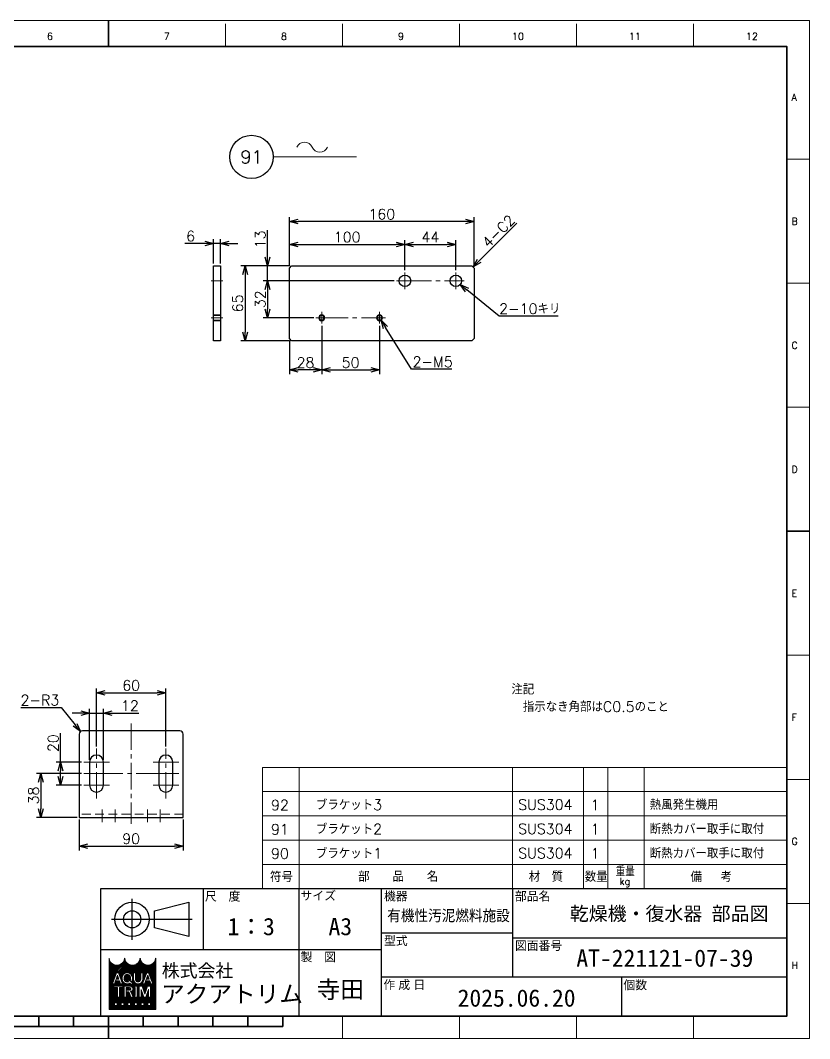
# Model space of a CAD drawing. Header units: millimetres. Extents: x 0 to 1252, y -17 to 882.
# Drawn here: x 570 to 1252, y 0 to 882 of the extents above; entities that cross this region are included whole.
import ezdxf
from ezdxf import colors
from ezdxf.entities.mleader import LeaderData, LeaderLine
from ezdxf.enums import TextEntityAlignment as Align
from ezdxf.math import Vec2, Vec3

# ---------------------------------------------------------------- set-up
doc = ezdxf.new("R2010")
doc.units = ezdxf.units.MM
doc.header["$LTSCALE"] = 1.2
doc.header["$PDMODE"] = 99
doc.header["$PDSIZE"] = 1
doc.linetypes.add('CENTER2', pattern=[28.575, 19.05, -3.175, 3.175, -3.175])
doc.linetypes.add('HIDDEN', pattern=[9.525, 6.35, -3.175])
for name, color, linetype, lineweight in [('04_HIDDEN', 2, 'HIDDEN', 13), ('05_CENTER', 4, 'CENTER2', 13), ('07_TEXT', 3, 'Continuous', 13), ('08_DIM', 3, 'Continuous', 13), ('90_FRAME', 5, 'Continuous', 35)]:
    doc.layers.add(name, color=color, linetype=linetype, lineweight=lineweight)
doc.layers.add('91_BLANK', color=5, linetype='Continuous', lineweight=0, plot=False)
doc.styles.add('KSS_TXT', font='txt.shx', dxfattribs={"bigfont": 'extfont2.shx'})
doc.styles.add('KSS_TXT_L', font='txt.shx', dxfattribs={"height": 3, "bigfont": 'extfont2.shx'})
doc.styles.add('MS_G', font='MS Gothic.ttf')
doc.styles.get("Standard").update_dxf_attribs({"font": 'txt.shx', "bigfont": 'extfont2.shx'})
doc.styles.add('表題用', font='MS PGothic.ttf')
doc.dimstyles.new('KSS_DIM', dxfattribs={"dimscale": 3, "dimtxt": 3, "dimasz": 2.5, "dimexe": 1.25, "dimexo": 0.625, "dimtad": 1, "dimdsep": 46, "dimtxsty": 'KSS_TXT', "dimblk": 'OPEN30', "dimcen": 0, "dimazin": 2, "dimtfac": 0.75, "dimtmove": 0, "dimatfit": 3, "dimldrblk": 'OPEN30', "dimfxl": 1.25, "dimtolj": 1, "dimarcsym": 0})
doc.dimstyles.new('KSS_DIM$3', dxfattribs={"dimscale": 3, "dimtxt": 3, "dimasz": 2.5, "dimexe": 1.25, "dimexo": 0.625, "dimtad": 1, "dimtih": 1, "dimtoh": 1, "dimdsep": 46, "dimtxsty": 'KSS_TXT', "dimblk": 'OPEN30', "dimcen": 0, "dimazin": 2, "dimtfac": 0.75, "dimtofl": 0, "dimtmove": 0, "dimatfit": 3, "dimldrblk": 'OPEN30', "dimfxl": 1.25, "dimtolj": 1, "dimarcsym": 0})
doc.dimstyles.new('KSS_DIM$4', dxfattribs={"dimscale": 3, "dimtxt": 3, "dimasz": 2.5, "dimexe": 1.25, "dimexo": 0.625, "dimtad": 1, "dimtih": 1, "dimtoh": 1, "dimdsep": 46, "dimtxsty": 'KSS_TXT', "dimblk": 'OPEN30', "dimcen": 0, "dimse1": 1, "dimazin": 2, "dimtfac": 0.75, "dimtofl": 0, "dimtmove": 0, "dimatfit": 3, "dimldrblk": 'OPEN30', "dimfxl": 1.25, "dimtolj": 1, "dimarcsym": 0})

# ---------------------------------------------------------------- blocks, each defined once
blk = doc.blocks.new('AM_BALLOON1')
at = {"transparency": 16777216}
blk.add_circle((0, 0), 5, dxfattribs=at)
blk.add_attdef('B_NUMBER', text='', height=3, dxfattribs=at).set_placement((0, 0), align=Align.MIDDLE_CENTER)
blk = doc.blocks.new('_OPEN')
at = {"color": 0, "linetype": 'ByBlock'}
for p, q in [((-1, 0.17), (0, 0)), ((0, 0), (-1, -0.17)), ((0, 0), (-1, 0))]:
    blk.add_line(p, q, dxfattribs=at)
blk = doc.blocks.new('p1ba05')
for centre, start, end in [((-2.95, 0.29), 24.2276, 155.5758), ((0, 1.62), 204.2276, 335.5758)]:
    blk.add_arc(centre, 1.62, start, end)
blk = doc.blocks.new('M5tz_1_1')
at = {"color": 0}
for radius in [2.5, 2.5, 2]:
    blk.add_circle((0, 0), radius, dxfattribs=at)
blk.add_circle((0, 0), 2)
at = {"layer": '05_CENTER'}
for p, q in [((5.06, 0), (-5.06, 0)), ((0, -5.06), (0, 5.06))]:
    blk.add_line(p, q, dxfattribs=at)
blk = doc.blocks.new('_Open30')
at = {"color": 0, "linetype": 'ByBlock', "lineweight": -2}
for p, q in [((-1, 0.27), (0, 0)), ((0, 0), (-1, -0.27)), ((0, 0), (-1, 0))]:
    blk.add_line(p, q, dxfattribs=at)
blk = doc.blocks.new('*D155')
at = {"layer": '08_DIM', "color": 0, "lineweight": -2, "transparency": 16777216}
for p, q in [((802.36, 668.94), (802.36, 691.31)), ((902.36, 665.28), (902.36, 691.31)), ((809.86, 687.56), (894.86, 687.56))]:
    blk.add_line(p, q, dxfattribs=at)
at = {"layer": 'Defpoints', "color": 0, "transparency": 16777216}
for p in [(902.36, 687.56), (802.36, 667.06), (902.36, 663.4)]:
    blk.add_point(p, dxfattribs=at)
at = {"layer": '08_DIM', "color": 0, "lineweight": -2, "transparency": 16777216, "xscale": 7.5, "yscale": 7.5, "zscale": 7.5, "rotation": 180}
blk.add_blockref('_Open30', (802.36, 687.56), dxfattribs=at)
at = {"layer": '08_DIM', "color": 0, "lineweight": -2, "transparency": 16777216, "xscale": 7.5, "yscale": 7.5, "zscale": 7.5}
blk.add_blockref('_Open30', (902.36, 687.56), dxfattribs=at)
at = {"layer": '08_DIM', "color": 0, "transparency": 16777216, "insert": (852.36, 693.94), "char_height": 9, "attachment_point": 5, "style": 'KSS_TXT'}
blk.add_mtext('\\A1;100', dxfattribs=at)
blk = doc.blocks.new('*D156')
at = {"layer": '08_DIM', "color": 0, "lineweight": -2, "transparency": 16777216}
for p, q in [((902.36, 665.28), (902.36, 691.31)), ((946.36, 665.28), (946.36, 691.31)), ((909.86, 687.56), (938.86, 687.56))]:
    blk.add_line(p, q, dxfattribs=at)
at = {"layer": 'Defpoints', "color": 0, "transparency": 16777216}
for p in [(946.36, 687.56), (902.36, 663.4), (946.36, 663.4)]:
    blk.add_point(p, dxfattribs=at)
at = {"layer": '08_DIM', "color": 0, "lineweight": -2, "transparency": 16777216, "xscale": 7.5, "yscale": 7.5, "zscale": 7.5, "rotation": 180}
blk.add_blockref('_Open30', (902.36, 687.56), dxfattribs=at)
at = {"layer": '08_DIM', "color": 0, "lineweight": -2, "transparency": 16777216, "xscale": 7.5, "yscale": 7.5, "zscale": 7.5}
blk.add_blockref('_Open30', (946.36, 687.56), dxfattribs=at)
at = {"layer": '08_DIM', "color": 0, "transparency": 16777216, "insert": (924.36, 693.94), "char_height": 9, "attachment_point": 5, "style": 'KSS_TXT'}
blk.add_mtext('\\A1;44', dxfattribs=at)
blk = doc.blocks.new('*D157')
at = {"layer": '08_DIM', "color": 0, "lineweight": -2, "transparency": 16777216}
for p, q in [((802.36, 668.94), (802.36, 711.08)), ((954.86, 707.33), (809.86, 707.33)), ((962.36, 668.94), (962.36, 711.08))]:
    blk.add_line(p, q, dxfattribs=at)
at = {"layer": 'Defpoints', "color": 0, "transparency": 16777216}
for p in [(802.36, 707.33), (802.36, 667.06), (962.36, 667.06)]:
    blk.add_point(p, dxfattribs=at)
at = {"layer": '08_DIM', "color": 0, "lineweight": -2, "transparency": 16777216, "xscale": 7.5, "yscale": 7.5, "zscale": 7.5, "rotation": 180}
blk.add_blockref('_Open30', (802.36, 707.33), dxfattribs=at)
at = {"layer": '08_DIM', "color": 0, "lineweight": -2, "transparency": 16777216, "xscale": 7.5, "yscale": 7.5, "zscale": 7.5}
blk.add_blockref('_Open30', (962.36, 707.33), dxfattribs=at)
at = {"layer": '08_DIM', "color": 0, "transparency": 16777216, "insert": (882.36, 713.7), "char_height": 9, "attachment_point": 5, "style": 'KSS_TXT'}
blk.add_mtext('\\A1;160', dxfattribs=at)
blk = doc.blocks.new('*D158')
at = {"layer": '08_DIM', "color": 0, "lineweight": -2, "transparency": 16777216}
for p, q in [((783.53, 676.56), (783.53, 699.81)), ((802.48, 669.06), (779.78, 669.06)), ((783.53, 656.06), (783.53, 669.06)), ((893.14, 656.06), (779.78, 656.06)), ((783.53, 648.56), (783.53, 641.06))]:
    blk.add_line(p, q, dxfattribs=at)
at = {"layer": 'Defpoints', "color": 0, "transparency": 16777216}
for p in [(783.53, 669.06), (804.36, 669.06), (895.02, 656.06)]:
    blk.add_point(p, dxfattribs=at)
at = {"layer": '08_DIM', "color": 0, "lineweight": -2, "transparency": 16777216, "xscale": 7.5, "yscale": 7.5, "zscale": 7.5}
for p, rotation in [((783.53, 669.06), 270), ((783.53, 656.06), 90)]:
    blk.add_blockref('_Open30', p, dxfattribs=dict(at, rotation=rotation))
at = {"layer": '08_DIM', "color": 0, "transparency": 16777216, "insert": (777.16, 691.94), "char_height": 9, "attachment_point": 5, "rotation": 90, "style": 'KSS_TXT'}
blk.add_mtext('\\A1;13', dxfattribs=at)
blk = doc.blocks.new('*D159')
at = {"layer": '08_DIM', "color": 0, "lineweight": -2, "transparency": 16777216}
for p, q in [((893.14, 656.06), (779.78, 656.06)), ((783.53, 648.56), (783.53, 631.56)), ((823.42, 624.06), (779.78, 624.06))]:
    blk.add_line(p, q, dxfattribs=at)
at = {"layer": 'Defpoints', "color": 0, "transparency": 16777216}
for p in [(895.02, 656.06), (783.53, 624.06), (825.3, 624.06)]:
    blk.add_point(p, dxfattribs=at)
at = {"layer": '08_DIM', "color": 0, "lineweight": -2, "transparency": 16777216, "xscale": 7.5, "yscale": 7.5, "zscale": 7.5}
for p, rotation in [((783.53, 656.06), 90), ((783.53, 624.06), 270)]:
    blk.add_blockref('_Open30', p, dxfattribs=dict(at, rotation=rotation))
at = {"layer": '08_DIM', "color": 0, "transparency": 16777216, "insert": (777.16, 640.06), "char_height": 9, "attachment_point": 5, "rotation": 90, "style": 'KSS_TXT'}
blk.add_mtext('\\A1;32', dxfattribs=at)
blk = doc.blocks.new('*D160')
at = {"layer": '08_DIM', "color": 0, "lineweight": -2, "transparency": 16777216}
for p, q in [((802.48, 669.06), (760.32, 669.06)), ((764.07, 661.56), (764.07, 611.56)), ((802.48, 604.06), (760.32, 604.06))]:
    blk.add_line(p, q, dxfattribs=at)
at = {"layer": 'Defpoints', "color": 0, "transparency": 16777216}
for p in [(804.36, 669.06), (764.07, 604.06), (804.36, 604.06)]:
    blk.add_point(p, dxfattribs=at)
at = {"layer": '08_DIM', "color": 0, "lineweight": -2, "transparency": 16777216, "xscale": 7.5, "yscale": 7.5, "zscale": 7.5}
for p, rotation in [((764.07, 669.06), 90), ((764.07, 604.06), 270)]:
    blk.add_blockref('_Open30', p, dxfattribs=dict(at, rotation=rotation))
at = {"layer": '08_DIM', "color": 0, "transparency": 16777216, "insert": (757.69, 636.56), "char_height": 9, "attachment_point": 5, "rotation": 90, "style": 'KSS_TXT'}
blk.add_mtext('\\A1;65', dxfattribs=at)
blk = doc.blocks.new('*D161')
at = {"layer": '08_DIM', "color": 0, "lineweight": -2, "transparency": 16777216}
for p, q in [((729.29, 688.42), (712.04, 688.42)), ((736.79, 670.94), (736.79, 692.17)), ((742.79, 688.42), (736.79, 688.42)), ((742.79, 670.94), (742.79, 692.17)), ((750.29, 688.42), (757.79, 688.42))]:
    blk.add_line(p, q, dxfattribs=at)
at = {"layer": 'Defpoints', "color": 0, "transparency": 16777216}
for p in [(736.79, 688.42), (736.79, 669.06), (742.79, 669.06)]:
    blk.add_point(p, dxfattribs=at)
at = {"layer": '08_DIM', "color": 0, "lineweight": -2, "transparency": 16777216, "xscale": 7.5, "yscale": 7.5, "zscale": 7.5}
blk.add_blockref('_Open30', (736.79, 688.42), dxfattribs=at)
at = {"layer": '08_DIM', "color": 0, "lineweight": -2, "transparency": 16777216, "xscale": 7.5, "yscale": 7.5, "zscale": 7.5, "rotation": 180}
blk.add_blockref('_Open30', (742.79, 688.42), dxfattribs=at)
at = {"layer": '08_DIM', "color": 0, "transparency": 16777216, "insert": (716.91, 694.8), "char_height": 9, "attachment_point": 5, "style": 'KSS_TXT'}
blk.add_mtext('\\A1;6', dxfattribs=at)
blk = doc.blocks.new('*D162')
at = {"layer": '08_DIM', "color": 0, "lineweight": -2, "transparency": 16777216}
for p, q in [((830.36, 617.13), (830.36, 575.13)), ((802.36, 604.19), (802.36, 575.13)), ((822.86, 578.88), (809.86, 578.88))]:
    blk.add_line(p, q, dxfattribs=at)
at = {"layer": 'Defpoints', "color": 0, "transparency": 16777216}
for p in [(830.36, 619), (802.36, 606.06), (802.36, 578.88)]:
    blk.add_point(p, dxfattribs=at)
at = {"layer": '08_DIM', "color": 0, "lineweight": -2, "transparency": 16777216, "xscale": 7.5, "yscale": 7.5, "zscale": 7.5, "rotation": 180}
blk.add_blockref('_Open30', (802.36, 578.88), dxfattribs=at)
at = {"layer": '08_DIM', "color": 0, "lineweight": -2, "transparency": 16777216, "xscale": 7.5, "yscale": 7.5, "zscale": 7.5}
blk.add_blockref('_Open30', (830.36, 578.88), dxfattribs=at)
at = {"layer": '08_DIM', "color": 0, "transparency": 16777216, "insert": (816.36, 585.25), "char_height": 9, "attachment_point": 5, "style": 'KSS_TXT'}
blk.add_mtext('\\A1;28', dxfattribs=at)
blk = doc.blocks.new('*D163')
at = {"layer": '08_DIM', "color": 0, "lineweight": -2, "transparency": 16777216}
for p, q in [((830.36, 617.13), (830.36, 575.13)), ((880.36, 617.13), (880.36, 575.13)), ((837.86, 578.88), (872.86, 578.88))]:
    blk.add_line(p, q, dxfattribs=at)
at = {"layer": 'Defpoints', "color": 0, "transparency": 16777216}
for p in [(830.36, 619), (880.36, 619), (880.36, 578.88)]:
    blk.add_point(p, dxfattribs=at)
at = {"layer": '08_DIM', "color": 0, "lineweight": -2, "transparency": 16777216, "xscale": 7.5, "yscale": 7.5, "zscale": 7.5, "rotation": 180}
blk.add_blockref('_Open30', (830.36, 578.88), dxfattribs=at)
at = {"layer": '08_DIM', "color": 0, "lineweight": -2, "transparency": 16777216, "xscale": 7.5, "yscale": 7.5, "zscale": 7.5}
blk.add_blockref('_Open30', (880.36, 578.88), dxfattribs=at)
at = {"layer": '08_DIM', "color": 0, "transparency": 16777216, "insert": (855.36, 585.26), "char_height": 9, "attachment_point": 5, "style": 'KSS_TXT'}
blk.add_mtext('\\A1;50', dxfattribs=at)
blk = doc.blocks.new('*D164')
at = {"layer": '08_DIM', "color": 0, "lineweight": -2, "transparency": 16777216}
for p, q in [((907.95, 579.54), (885.63, 615.56)), ((942.83, 579.54), (907.95, 579.54))]:
    blk.add_line(p, q, dxfattribs=at)
at = {"layer": 'Defpoints', "color": 0, "transparency": 16777216}
for p in [(879.04, 626.19), (881.68, 621.94)]:
    blk.add_point(p, dxfattribs=at)
at = {"layer": '08_DIM', "color": 0, "lineweight": -2, "transparency": 16777216, "xscale": 7.5, "yscale": 7.5, "zscale": 7.5, "rotation": 121.7902395580002}
blk.add_blockref('_Open30', (881.68, 621.94), dxfattribs=at)
at = {"layer": '08_DIM', "color": 0, "transparency": 16777216, "insert": (926.33, 585.92), "char_height": 9, "attachment_point": 5, "style": 'KSS_TXT'}
blk.add_mtext('\\A1;2-M5', dxfattribs=at)
blk = doc.blocks.new('*D165')
at = {"layer": '08_DIM', "color": 0, "lineweight": -2, "transparency": 16777216}
for p, q in [((983.93, 625.55), (956.06, 648.18)), ((1035, 625.55), (983.93, 625.55))]:
    blk.add_line(p, q, dxfattribs=at)
at = {"layer": 'Defpoints', "color": 0, "transparency": 16777216}
for p in [(942.48, 659.21), (950.24, 652.91)]:
    blk.add_point(p, dxfattribs=at)
at = {"layer": '08_DIM', "color": 0, "lineweight": -2, "transparency": 16777216, "xscale": 7.5, "yscale": 7.5, "zscale": 7.5, "rotation": 140.9153039553089}
blk.add_blockref('_Open30', (950.24, 652.91), dxfattribs=at)
at = {"layer": '08_DIM', "color": 0, "transparency": 16777216, "insert": (1010.4, 631.92), "char_height": 9, "attachment_point": 5, "style": 'KSS_TXT'}
blk.add_mtext('\\A1;2-10キリ', dxfattribs=at)
blk = doc.blocks.new('*D166')
at = {"layer": '08_DIM', "color": 0, "lineweight": -2, "transparency": 16777216}
for p, q in [((629.54, 241.34), (629.54, 285.59)), ((641.54, 241.34), (641.54, 285.59)), ((622.04, 281.84), (614.54, 281.84)), ((629.54, 281.84), (641.54, 281.84)), ((649.04, 281.84), (672.29, 281.84))]:
    blk.add_line(p, q, dxfattribs=at)
at = {"layer": 'Defpoints', "color": 0, "transparency": 16777216}
for p in [(641.54, 281.84), (629.54, 239.47), (641.54, 239.47)]:
    blk.add_point(p, dxfattribs=at)
at = {"layer": '08_DIM', "color": 0, "lineweight": -2, "transparency": 16777216, "xscale": 7.5, "yscale": 7.5, "zscale": 7.5}
blk.add_blockref('_Open30', (629.54, 281.84), dxfattribs=at)
at = {"layer": '08_DIM', "color": 0, "lineweight": -2, "transparency": 16777216, "xscale": 7.5, "yscale": 7.5, "zscale": 7.5, "rotation": 180}
blk.add_blockref('_Open30', (641.54, 281.84), dxfattribs=at)
at = {"layer": '08_DIM', "color": 0, "transparency": 16777216, "insert": (664.41, 288.21), "char_height": 9, "attachment_point": 5, "style": 'KSS_TXT'}
blk.add_mtext('\\A1;12', dxfattribs=at)
blk = doc.blocks.new('*D167')
at = {"layer": '08_DIM', "color": 0, "lineweight": -2, "transparency": 16777216}
for p, q in [((635.54, 253), (635.54, 303.18)), ((695.54, 253), (695.54, 303.18)), ((643.04, 299.43), (688.04, 299.43))]:
    blk.add_line(p, q, dxfattribs=at)
at = {"layer": 'Defpoints', "color": 0, "transparency": 16777216}
for p in [(695.54, 299.43), (635.54, 251.13), (695.54, 251.13)]:
    blk.add_point(p, dxfattribs=at)
at = {"layer": '08_DIM', "color": 0, "lineweight": -2, "transparency": 16777216, "xscale": 7.5, "yscale": 7.5, "zscale": 7.5, "rotation": 180}
blk.add_blockref('_Open30', (635.54, 299.43), dxfattribs=at)
at = {"layer": '08_DIM', "color": 0, "lineweight": -2, "transparency": 16777216, "xscale": 7.5, "yscale": 7.5, "zscale": 7.5}
blk.add_blockref('_Open30', (695.54, 299.43), dxfattribs=at)
at = {"layer": '08_DIM', "color": 0, "transparency": 16777216, "insert": (665.54, 305.8), "char_height": 9, "attachment_point": 5, "style": 'KSS_TXT'}
blk.add_mtext('\\A1;60', dxfattribs=at)
blk = doc.blocks.new('*D168')
at = {"layer": '08_DIM', "color": 0, "lineweight": -2, "transparency": 16777216}
for p, q in [((604.41, 239.47), (604.41, 264.59)), ((622.57, 239.47), (600.66, 239.47)), ((604.41, 226.97), (604.41, 231.97)), ((622.57, 219.47), (600.66, 219.47))]:
    blk.add_line(p, q, dxfattribs=at)
at = {"layer": 'Defpoints', "color": 0, "transparency": 16777216}
for p in [(604.41, 239.47), (624.45, 239.47), (624.45, 219.47)]:
    blk.add_point(p, dxfattribs=at)
at = {"layer": '08_DIM', "color": 0, "lineweight": -2, "transparency": 16777216, "xscale": 7.5, "yscale": 7.5, "zscale": 7.5}
for p, rotation in [((604.41, 239.47), 90), ((604.41, 219.47), 270)]:
    blk.add_blockref('_Open30', p, dxfattribs=dict(at, rotation=rotation))
at = {"layer": '08_DIM', "color": 0, "transparency": 16777216, "insert": (598.03, 255.78), "char_height": 9, "attachment_point": 5, "rotation": 90, "style": 'KSS_TXT'}
blk.add_mtext('\\A1;20', dxfattribs=at)
blk = doc.blocks.new('*D169')
at = {"layer": '08_DIM', "color": 0, "lineweight": -2, "transparency": 16777216}
for p, q in [((622.57, 229.47), (583.72, 229.47)), ((587.47, 221.97), (587.47, 198.97)), ((618.66, 191.47), (583.72, 191.47))]:
    blk.add_line(p, q, dxfattribs=at)
at = {"layer": 'Defpoints', "color": 0, "transparency": 16777216}
for p in [(624.45, 229.47), (587.47, 191.47), (620.54, 191.47)]:
    blk.add_point(p, dxfattribs=at)
at = {"layer": '08_DIM', "color": 0, "lineweight": -2, "transparency": 16777216, "xscale": 7.5, "yscale": 7.5, "zscale": 7.5}
for p, rotation in [((587.47, 229.47), 90), ((587.47, 191.47), 270)]:
    blk.add_blockref('_Open30', p, dxfattribs=dict(at, rotation=rotation))
at = {"layer": '08_DIM', "color": 0, "transparency": 16777216, "insert": (581.09, 210.47), "char_height": 9, "attachment_point": 5, "rotation": 90, "style": 'KSS_TXT'}
blk.add_mtext('\\A1;38', dxfattribs=at)
blk = doc.blocks.new('*D173')
at = {"layer": '08_DIM', "color": 0, "lineweight": -2, "transparency": 16777216}
for p, q in [((620.54, 189.59), (620.54, 162.94)), ((710.54, 189.59), (710.54, 162.94)), ((628.04, 166.69), (703.04, 166.69))]:
    blk.add_line(p, q, dxfattribs=at)
at = {"layer": 'Defpoints', "color": 0, "transparency": 16777216}
for p in [(620.54, 191.47), (710.54, 191.47), (710.54, 166.69)]:
    blk.add_point(p, dxfattribs=at)
at = {"layer": '08_DIM', "color": 0, "lineweight": -2, "transparency": 16777216, "xscale": 7.5, "yscale": 7.5, "zscale": 7.5, "rotation": 180}
blk.add_blockref('_Open30', (620.54, 166.69), dxfattribs=at)
at = {"layer": '08_DIM', "color": 0, "lineweight": -2, "transparency": 16777216, "xscale": 7.5, "yscale": 7.5, "zscale": 7.5}
blk.add_blockref('_Open30', (710.54, 166.69), dxfattribs=at)
at = {"layer": '08_DIM', "color": 0, "transparency": 16777216, "insert": (665.54, 173.06), "char_height": 9, "attachment_point": 5, "style": 'KSS_TXT'}
blk.add_mtext('\\A1;90', dxfattribs=at)
blk = doc.blocks.new('*D182')
at = {"layer": '08_DIM', "color": 0, "lineweight": -2, "transparency": 16777216}
for p, q in [((570.09, 286.66), (604.96, 286.66)), ((604.96, 286.66), (616.97, 271.66))]:
    blk.add_line(p, q, dxfattribs=at)
at = {"layer": 'Defpoints', "color": 0, "transparency": 16777216}
for p in [(621.66, 265.81), (623.54, 263.47)]:
    blk.add_point(p, dxfattribs=at)
at = {"layer": '08_DIM', "color": 0, "lineweight": -2, "transparency": 16777216, "xscale": 7.5, "yscale": 7.5, "zscale": 7.5, "rotation": 308.6932764758481}
blk.add_blockref('_Open30', (621.66, 265.81), dxfattribs=at)
at = {"layer": '08_DIM', "color": 0, "transparency": 16777216, "insert": (586.59, 293.04), "char_height": 9, "attachment_point": 5, "style": 'KSS_TXT'}
blk.add_mtext('\\A1;2-R3', dxfattribs=at)

msp = doc.modelspace()

# ---------------------------------------------------------------- hatches: boundary and pattern name
at = {"layer": '90_FRAME', "lineweight": 5}
h = msp.add_hatch(dxfattribs=at)
h.set_pattern_fill('_USER', color=4, scale=0.9, angle=45, pattern_type=0)
h.set_pattern_definition([(45, (-1212.831, -19.19725), (-0.6363961, 0.6363961), [])])
edge = h.paths.add_edge_path()
edge.add_arc((686.757, 69.336), 0.192, 90, 180)
edge.add_ellipse((680.033, 69.336), major_axis=(-6.532, 0), ratio=0.8823529, start_angle=360, end_angle=540, ccw=False)
edge.add_arc((673.309, 69.336), 0.192, 3.187318, 180)
edge.add_ellipse((666.585, 69.336), major_axis=(-6.532, 0), ratio=0.8823529, start_angle=360, end_angle=540, ccw=False)
edge.add_arc((659.86, 69.336), 0.192, 3.187318, 180)
edge.add_ellipse((653.136, 69.336), major_axis=(-6.532, 0), ratio=0.8823529, start_angle=360, end_angle=540, ccw=False)
edge.add_arc((646.412, 69.336), 0.192, 3.187318, 90)
edge.add_line((646.412, 69.528), (646.412, 25.149))
edge.add_line((646.412, 25.149), (686.757, 25.149))
edge.add_line((686.757, 25.149), (686.757, 69.528))
h.paths.add_polyline_path([(652.918, 57.076), (654.511, 57.076), (658.133, 47.516), (658.133, 47.47), (656.408, 47.47), (655.507, 50.003), (651.96, 50.003), (652.48, 51.463), (654.987, 51.463), (653.714, 55.036), (651.02, 47.47), (649.295, 47.47), (649.295, 47.516)], flags=16)
edge = h.paths.add_edge_path(flags=16)
edge.add_ellipse((662.142, 52.849), major_axis=(-4.419, 0), ratio=0.9565217, start_angle=180, end_angle=360, ccw=False)
edge.add_line((666.561, 52.849), (666.561, 51.697))
edge.add_ellipse((662.142, 51.697), major_axis=(-4.419, 0), ratio=0.9565217, start_angle=142.105255, end_angle=180, ccw=False)
edge.add_line((665.629, 49.101), (664.391, 50.121))
edge.add_ellipse((662.142, 51.81), major_axis=(2.818, 0), ratio=0.9950358, start_angle=-37.042763, end_angle=0)
edge.add_line((664.96, 51.81), (664.96, 52.736))
edge.add_ellipse((662.142, 52.736), major_axis=(2.818, 0), ratio=0.9947183, start_angle=360, end_angle=540)
edge.add_line((659.324, 52.736), (659.324, 51.81))
edge.add_ellipse((662.142, 51.81), major_axis=(2.818, 0), ratio=0.9950358, start_angle=-180, end_angle=-65.757949)
edge.add_line((663.299, 49.253), (662.514, 50.017))
edge.add_line((662.514, 50.017), (663.365, 50.92))
edge.add_line((663.365, 50.92), (666.923, 47.988))
edge.add_line((666.923, 47.988), (665.812, 46.808))
edge.add_line((665.812, 46.808), (664.476, 48.108))
edge.add_ellipse((662.142, 51.697), major_axis=(-4.419, 0), ratio=0.9565217, start_angle=0, end_angle=121.883625, ccw=False)
edge.add_line((657.723, 51.697), (657.723, 52.849))
h.paths.add_polyline_path([(658.419, 45.549), (658.419, 44.204), (655.537, 44.204, 0.4142136), (655.345, 44.012), (655.345, 35.943), (653.616, 35.943), (653.616, 44.012, 0.4142136), (653.424, 44.204), (650.542, 44.204), (650.542, 45.549)], flags=16)
edge = h.paths.add_edge_path(flags=16)
edge.add_line((659.514, 45.549), (663.932, 45.549))
edge.add_ellipse((663.932, 43.022), major_axis=(-3.101, 0), ratio=0.8148203, start_angle=111.386975, end_angle=270, ccw=False)
edge.add_arc((664.408, 39.597), 1.256, 22.272952, 58.553113, ccw=False)
edge.add_line((665.57, 40.074), (667.226, 36.02))
edge.add_line((667.226, 36.02), (667.226, 35.943))
edge.add_line((667.226, 35.943), (665.362, 35.943))
edge.add_line((665.362, 35.943), (663.9, 40.014))
edge.add_arc((663.187, 39.727), 0.768, 21.928298, 90)
edge.add_line((663.187, 40.495), (661.3, 40.495))
edge.add_line((661.3, 40.495), (661.3, 41.84))
edge.add_line((661.3, 41.84), (664.163, 41.84))
edge.add_arc((664.122, 43.022), 1.183, 271.997057, 448.002943)
edge.add_line((664.163, 44.204), (661.243, 44.204))
edge.add_line((661.243, 44.204), (661.243, 35.943))
edge.add_line((661.243, 35.943), (659.514, 35.943))
edge.add_line((659.514, 35.943), (659.514, 45.549))
h.paths.add_polyline_path([(667.449, 57.076), (669.178, 57.076), (669.178, 51.697, 0.1750306), (669.941, 49.495, 0.2571496), (673.026, 49.495, 0.1750306), (673.789, 51.697), (673.789, 57.076), (675.518, 57.076), (675.518, 51.349, -0.3793912), (671.771, 47.47), (671.195, 47.47, -0.3793912), (667.449, 51.349)], flags=16)
h.paths.add_polyline_path([(668.683, 45.549), (670.796, 45.549), (670.796, 44.204, 0.4142136), (670.604, 44.012), (670.604, 37.48, 0.4142136), (670.796, 37.288), (670.796, 35.943), (668.683, 35.943), (668.683, 37.288, 0.4142136), (668.875, 37.48), (668.875, 44.012, 0.4142136), (668.683, 44.204)], flags=16)
h.paths.add_polyline_path([(672.527, 45.549), (675.036, 45.549), (677.33, 38.572), (679.624, 45.549), (682.134, 45.549), (682.134, 35.943), (680.405, 35.943), (680.405, 42.667), (678.194, 35.943), (676.465, 35.943), (674.254, 42.667), (674.256, 35.943), (672.527, 35.943)], flags=16)
h.paths.add_polyline_path([(679.043, 57.076), (680.636, 57.076), (684.258, 47.516), (684.258, 47.47), (682.533, 47.47), (681.632, 50.003), (678.085, 50.003), (678.605, 51.463), (681.112, 51.463), (679.839, 55.036), (677.145, 47.47), (675.42, 47.47), (675.42, 47.516)], flags=16)
h.paths.add_polyline_path([(651.023, 30.912), (653.328, 30.912), (653.328, 28.607), (651.023, 28.607)], flags=16)
h.paths.add_polyline_path([(656.786, 30.912), (659.092, 30.912), (659.092, 28.607), (656.786, 28.607)], flags=16)
h.paths.add_polyline_path([(662.55, 30.912), (664.855, 30.912), (664.855, 28.607), (662.55, 28.607)], flags=16)
h.paths.add_polyline_path([(668.314, 30.912), (670.619, 30.912), (670.619, 28.607), (668.314, 28.607)], flags=16)
h.paths.add_polyline_path([(674.077, 30.912), (676.383, 30.912), (676.383, 28.607), (674.077, 28.607)], flags=16)
h.paths.add_polyline_path([(679.841, 30.912), (682.146, 30.912), (682.146, 28.607), (679.841, 28.607)], flags=16)

# ---------------------------------------------------------------- linework, layer by layer
at = {"color": 0, "elevation": 0}
for points in [[(742.787, 669.062), (742.787, 604.062), (736.787, 604.062), (736.787, 669.062)], [(804.359, 669.062), (960.359, 669.062), (962.359, 667.062), (962.359, 606.062), (960.359, 604.062), (804.359, 604.062), (802.359, 606.062), (802.359, 667.062)]]:
    msp.add_lwpolyline(points, close=True, dxfattribs=at)
at = {"color": 0}
for points in [[(710.539, 191.468), (710.539, 263.468, 0.4142136), (707.539, 266.468), (623.539, 266.468, 0.4142136), (620.539, 263.468), (620.539, 191.468)], [(629.539, 239.468), (629.539, 219.468, 1), (641.539, 219.468), (641.539, 239.468, 1)], [(689.539, 239.468), (689.539, 219.468, 1), (701.539, 219.468), (701.539, 239.468, 1)]]:
    msp.add_lwpolyline(points, format="xyb", close=True, dxfattribs=at)
for centre in [(902.359, 656.062, 0), (946.359, 656.062, 0)]:
    msp.add_circle(centre, 5, dxfattribs=at)
at = {"layer": '04_HIDDEN'}
for p, q in [((736.787, 626.562, 0), (742.787, 626.562, 0)), ((736.787, 626.062, 0), (742.787, 626.062, 0)), ((736.787, 622.062, 0), (742.787, 622.062, 0)), ((736.787, 621.562, 0), (742.787, 621.562, 0)), ((710.539, 194.468), (620.539, 194.468))]:
    msp.add_line(p, q, dxfattribs=at)
at = {"layer": '05_CENTER'}
for p, q in [((902.359, 663.403, 0), (902.359, 648.72, 0)), ((946.359, 663.403, 0), (946.359, 648.72, 0)), ((734.734, 656.062, 0), (744.84, 656.062, 0)), ((909.7, 656.062, 0), (895.017, 656.062, 0)), ((902.359, 656.062, 0), (946.359, 656.062, 0)), ((953.7, 656.062, 0), (939.017, 656.062, 0)), ((734.734, 624.062, 0), (744.84, 624.062, 0)), ((830.359, 624.062, 0), (880.359, 624.062, 0)), ((665.539, 272.922), (665.539, 186.015)), ((635.539, 207.809), (635.539, 251.128)), ((695.539, 207.809), (695.539, 251.128)), ((624.45, 239.468), (646.628, 239.468)), ((684.45, 239.468), (706.628, 239.468)), ((624.45, 229.468), (646.628, 229.468)), ((635.539, 229.468), (695.539, 229.468)), ((684.45, 229.468), (706.628, 229.468)), ((624.45, 219.468), (646.628, 219.468)), ((684.45, 219.468), (706.628, 219.468)), ((640.539, 187.46), (640.539, 198.496)), ((651.539, 187.46), (651.539, 198.496)), ((679.539, 187.46), (679.539, 198.496)), ((690.539, 187.46), (690.539, 198.496))]:
    msp.add_line(p, q, dxfattribs=at)
at = {"layer": '08_DIM'}
msp.add_line((788.401, 763.329), (860.533, 763.329), dxfattribs=at)
at = {"layer": '90_FRAME'}
for p, q in [((645.816, 881.55), (645.816, 858.923)), ((1252.488, 439.219), (1232.886, 439.219)), ((585.501, 10.467), (585.501, 19.515)), ((615.659, 10.467), (615.659, 19.515)), ((645.816, 0), (645.816, 19.515)), ((675.974, 10.467), (675.974, 19.515)), ((706.131, 10.467), (706.131, 19.515)), ((736.289, 10.467), (736.289, 19.515)), ((766.446, 10.467), (766.446, 19.515)), ((796.603, 10.467), (796.603, 19.515)), ((495.029, 10.467), (796.603, 10.467))]:
    msp.add_line(p, q, dxfattribs=at)
at = {"layer": '90_FRAME', "color": 4, "lineweight": 13}
for p, q in [((747.04, 858.923), (747.04, 878.525)), ((848.263, 858.923), (848.263, 878.525)), ((949.486, 858.923), (949.486, 878.525)), ((1050.71, 858.923), (1050.71, 878.525)), ((1151.933, 858.923), (1151.933, 878.525)), ((1252.488, 761.326), (1232.886, 761.326)), ((1252.488, 653.957), (1232.886, 653.957)), ((1252.488, 546.588), (1232.886, 546.588)), ((1252.488, 331.85), (1232.886, 331.85)), ((779.222, 234.829), (779.222, 129.829)), ((779.222, 234.829), (1232.886, 234.829)), ((810.722, 234.829), (810.722, 129.829)), ((995.493, 234.829), (995.493, 129.829)), ((1056.825, 234.829), (1056.825, 129.829)), ((1077.825, 234.829), (1077.825, 129.829)), ((1109.325, 234.829), (1109.325, 129.829)), ((1252.488, 224.48), (1232.886, 224.48)), ((779.222, 213.829), (1232.886, 213.829)), ((779.222, 192.829), (1232.886, 192.829)), ((779.222, 171.829), (1232.886, 171.829)), ((779.222, 150.829), (1232.886, 150.829)), ((1252.488, 117.111), (1232.886, 117.111)), ((848.263, 0), (848.263, 19.515)), ((949.486, 0), (949.486, 19.515)), ((1050.71, 0), (1050.71, 19.515)), ((1151.933, 0), (1151.933, 19.515))]:
    msp.add_line(p, q, dxfattribs=at)
at = {"layer": '90_FRAME', "color": 0, "lineweight": 25}
for p, q in [((727.986, 76.793), (727.986, 129.829)), ((810.722, 19.515), (810.722, 129.829)), ((882.207, 19.515), (882.207, 129.829)), ((995.493, 129.829), (995.493, 53.458)), ((666.358, 85.491), (666.358, 121.131)), ((648.538, 103.311), (718.333, 103.311)), ((882.207, 91.643), (995.493, 91.643)), ((995.493, 87.4), (1232.886, 87.4)), ((882.207, 76.793), (638.886, 76.793)), ((882.207, 53.458), (1232.886, 53.458)), ((1089.614, 53.458), (1089.614, 19.515))]:
    msp.add_line(p, q, dxfattribs=at)
at = {"layer": '90_FRAME', "color": 4, "lineweight": 5}
for p, q in [((646.412, 25.149), (646.412, 69.528)), ((686.757, 69.528), (686.757, 25.149)), ((649.295, 47.516), (652.918, 57.076)), ((651.02, 47.47), (653.714, 55.036)), ((652.918, 57.076), (654.511, 57.076)), ((654.987, 51.463), (653.714, 55.036)), ((658.133, 47.516), (654.511, 57.076)), ((667.449, 51.349), (667.449, 57.076)), ((669.178, 57.076), (667.449, 57.076)), ((669.178, 51.697), (669.178, 57.076)), ((673.789, 51.697), (673.789, 57.076)), ((673.789, 57.076), (675.518, 57.076)), ((675.42, 47.516), (679.043, 57.076)), ((675.518, 51.349), (675.518, 57.076)), ((677.145, 47.47), (679.839, 55.036)), ((679.043, 57.076), (680.636, 57.076)), ((681.112, 51.463), (679.839, 55.036)), ((684.258, 47.516), (680.636, 57.076)), ((649.295, 47.47), (649.295, 47.516)), ((649.295, 47.516), (649.295, 47.516)), ((649.295, 47.47), (649.295, 47.516)), ((649.295, 47.47), (651.02, 47.47)), ((650.542, 45.549), (658.419, 45.549)), ((650.542, 45.549), (650.542, 44.204)), ((650.542, 44.204), (653.424, 44.204)), ((651.96, 50.003), (652.48, 51.463)), ((651.96, 50.003), (655.507, 50.003)), ((652.48, 51.463), (654.987, 51.463)), ((656.408, 47.47), (655.507, 50.003)), ((655.537, 44.204), (658.419, 44.204)), ((658.133, 47.47), (656.408, 47.47)), ((657.723, 52.849), (657.723, 51.697)), ((658.133, 47.47), (658.133, 47.516)), ((658.419, 45.549), (658.419, 44.204)), ((659.324, 52.736), (659.324, 51.814)), ((659.514, 45.549), (659.514, 35.943)), ((659.514, 45.549), (663.932, 45.549)), ((661.243, 35.943), (661.243, 44.204)), ((661.243, 44.204), (664.163, 44.204)), ((662.514, 50.017), (663.365, 50.92)), ((662.514, 50.017), (663.299, 49.253)), ((663.365, 50.92), (666.923, 47.988)), ((664.391, 50.121), (665.629, 49.101)), ((664.476, 48.108), (665.812, 46.808)), ((664.96, 52.736), (664.96, 51.814)), ((665.812, 46.808), (666.923, 47.988)), ((666.561, 52.849), (666.561, 51.697)), ((668.683, 45.549), (670.796, 45.549)), ((668.683, 45.549), (668.683, 44.204)), ((670.796, 45.549), (670.796, 44.204)), ((671.771, 47.47), (671.195, 47.47)), ((672.527, 45.549), (672.527, 35.943)), ((672.527, 45.549), (675.036, 45.549)), ((677.33, 38.572), (675.036, 45.549)), ((675.42, 47.47), (675.42, 47.516)), ((675.42, 47.516), (675.42, 47.516)), ((675.42, 47.47), (675.42, 47.516)), ((675.42, 47.47), (677.145, 47.47)), ((677.33, 38.572), (679.624, 45.549)), ((678.085, 50.003), (678.605, 51.463)), ((678.085, 50.003), (681.632, 50.003)), ((678.605, 51.463), (681.112, 51.463)), ((682.134, 45.549), (679.624, 45.549)), ((682.533, 47.47), (681.632, 50.003)), ((682.134, 35.943), (682.134, 45.549)), ((684.258, 47.47), (682.533, 47.47)), ((684.258, 47.47), (684.258, 47.516)), ((653.616, 35.943), (653.616, 44.012)), ((653.616, 35.943), (655.345, 35.943)), ((655.345, 35.943), (655.345, 44.012)), ((659.514, 35.943), (661.243, 35.943)), ((661.3, 40.495), (661.3, 41.84)), ((661.3, 41.84), (664.163, 41.84)), ((661.3, 40.495), (663.187, 40.495)), ((663.9, 40.014), (665.362, 35.943)), ((665.362, 35.943), (667.226, 35.943)), ((665.57, 40.074), (667.226, 36.02)), ((667.226, 36.02), (667.226, 35.943)), ((668.683, 35.943), (668.683, 37.288)), ((668.683, 35.943), (670.796, 35.943)), ((668.875, 37.48), (668.875, 44.012)), ((670.604, 37.48), (670.604, 44.012)), ((670.796, 35.943), (670.796, 37.288)), ((672.527, 35.943), (674.256, 35.943)), ((674.256, 35.943), (674.254, 42.667)), ((676.465, 35.943), (674.254, 42.667)), ((676.465, 35.943), (678.194, 35.943)), ((678.194, 35.943), (680.405, 42.667)), ((680.405, 42.667), (680.405, 35.943)), ((680.405, 35.943), (682.134, 35.943)), ((651.023, 30.912), (653.328, 30.912)), ((651.023, 30.912), (651.023, 28.607)), ((653.328, 28.607), (651.023, 28.607)), ((653.328, 30.912), (653.328, 28.607)), ((656.786, 30.912), (659.092, 30.912)), ((656.786, 30.912), (656.786, 28.607)), ((659.092, 28.607), (656.786, 28.607)), ((659.092, 30.912), (659.092, 28.607)), ((662.55, 30.912), (664.855, 30.912)), ((662.55, 30.912), (662.55, 28.607)), ((664.855, 28.607), (662.55, 28.607)), ((664.855, 30.912), (664.855, 28.607)), ((668.314, 30.912), (670.619, 30.912)), ((668.314, 30.912), (668.314, 28.607)), ((670.619, 28.607), (668.314, 28.607)), ((670.619, 30.912), (670.619, 28.607)), ((674.077, 30.912), (676.383, 30.912)), ((674.077, 30.912), (674.077, 28.607)), ((676.383, 28.607), (674.077, 28.607)), ((676.383, 30.912), (676.383, 28.607)), ((682.146, 30.912), (679.841, 30.912)), ((679.841, 30.912), (679.841, 28.607)), ((679.841, 28.607), (682.146, 28.607)), ((682.146, 30.912), (682.146, 28.607)), ((686.757, 25.149), (646.412, 25.149))]:
    msp.add_line(p, q, dxfattribs=at)
at = {"layer": '90_FRAME'}
msp.add_lwpolyline([(58.747, 19.515), (1232.886, 19.515), (1232.886, 858.923), (58.747, 858.923)], close=True, dxfattribs=at)
at = {"layer": '90_FRAME', "color": 0, "lineweight": 25}
msp.add_lwpolyline([(638.886, 19.515), (1232.886, 19.515), (1232.886, 129.829), (638.886, 129.829)], close=True, dxfattribs=at)
msp.add_lwpolyline([(685.663, 110.736), (715.363, 118.161), (715.363, 88.461), (685.663, 95.886), (685.663, 110.736)], dxfattribs=at)
for radius in [14.85, 7.425]:
    msp.add_circle((666.358, 103.311), radius, dxfattribs=at)
at = {"layer": '90_FRAME', "color": 4, "lineweight": 5}
for centre, radius, start, end in [((646.412, 69.336), 0.192, 0, 90), ((659.86, 69.336), 0.192, 0, 180), ((659.86, 69.336), 0.192, 0, 90), ((673.309, 69.336), 0.192, 0, 180), ((686.757, 69.336), 0.192, 90, 180), ((653.424, 44.012), 0.192, 0, 90), ((655.537, 44.012), 0.192, 90, 180), ((664.122, 43.022), 1.183, 271.997057, 88.002943), ((671.51, 51.523), 4.065, 182.450031, 265.555257), ((668.683, 44.012), 0.192, 0, 90), ((672.608, 51.652), 3.43, 179.252794, 218.964572), ((671.483, 52.296), 3.198, 241.157728, 298.842272), ((670.796, 44.012), 0.192, 90, 180), ((671.456, 51.523), 4.065, 274.444743, 357.549969), ((670.359, 51.652), 3.43, 321.035428, 0.747206), ((663.187, 39.727), 0.768, 21.928298, 90), ((664.408, 39.597), 1.256, 22.272952, 58.553113), ((668.683, 37.48), 0.192, 270, 0), ((670.796, 37.48), 0.192, 180, 270)]:
    msp.add_arc(centre, radius, start, end, dxfattribs=at)
for centre, major_axis, ratio, start_param, end_param in [((653.136, 69.336), (-6.532, 0), 0.8823529, 6.2831853, 9.424778), ((666.585, 69.336), (-6.532, 0), 0.8823529, 6.2831853, 9.424778), ((680.033, 69.336), (-6.532, 0), 0.8823529, 6.2831853, 9.424778), ((662.142, 52.849), (-4.419, 0), 0.9565217, 3.1415927, 6.2831853), ((662.142, 52.736), (2.818, 0), 0.9947183, 6.2831853, 9.424778), ((663.932, 43.022), (-3.101, 0), 0.8148203, 1.9440695, 4.712389)]:
    msp.add_ellipse(centre, major_axis=major_axis, ratio=ratio, start_param=start_param, end_param=end_param, dxfattribs=at)
at = {"layer": '90_FRAME', "color": 4, "lineweight": 5, "extrusion": (0, 0, -1)}
for centre, major_axis, ratio, start_param, end_param in [((662.142, 51.697), (-4.419, 0), 0.9565217, 4.1559148, 6.2831853), ((662.142, 51.81), (2.818, 0), 0.9950358, 7.430878, 9.424778), ((662.142, 51.81), (2.818, 0), 0.9950358, 6.2831853, 6.9297035), ((662.142, 51.697), (-4.419, 0), 0.9565217, 3.1415927, 3.8029807)]:
    msp.add_ellipse(centre, major_axis=major_axis, ratio=ratio, start_param=start_param, end_param=end_param, dxfattribs=at)
at = {"layer": '91_BLANK'}
msp.add_lwpolyline([(0, 0), (1252.488, 0), (1252.488, 881.55), (0, 881.55)], close=True, dxfattribs=at)

# ---------------------------------------------------------------- block references
at = {"xscale": -1, "rotation": 180}
for p in [(830.359, 624.062, 0), (880.359, 624.062, 0)]:
    msp.add_blockref('M5tz_1_1', p, dxfattribs=at)
at = {"layer": '08_DIM', "xscale": 4.5, "yscale": 4.5, "zscale": 4.5}
msp.add_blockref('p1ba05', (828.774, 767.431), dxfattribs=at)

# ---------------------------------------------------------------- texts
at = {"layer": '07_TEXT', "ltscale": 2, "insert": (994.478, 306.901), "char_height": 9, "attachment_point": 1}
msp.add_mtext_dynamic_manual_height_columns('注記\\P\u3000指示なき角部はC0.5のこと\\P', width=211.71749, gutter_width=15, heights=[0], dxfattribs=at)
at = {"layer": '08_DIM', "insert": (974.663, 684.018, 0), "char_height": 9, "attachment_point": 7, "rotation": 45, "style": 'KSS_TXT_L'}
msp.add_mtext('4-C2', dxfattribs=at)
at = {"layer": '90_FRAME', "color": 0, "lineweight": 13, "style": 'KSS_TXT'}
for s, height, p in [('6', 6.049, (595.205, 862.827)), ('7', 6.049, (696.428, 862.827)), ('8', 6.049, (797.651, 862.827)), ('9', 6.049, (898.875, 862.827)), ('10', 6.0492, (1000.098, 862.827)), ('11', 6.0492, (1101.321, 862.827)), ('12', 6.0492, (1202.545, 862.827))]:
    msp.add_text(s, height=height, dxfattribs=at).set_placement(p, align=Align.BOTTOM_CENTER)
for s, p in [('A', (1236.783, 815.011)), ('B', (1236.783, 707.641)), ('C', (1236.783, 600.272)), ('D', (1236.783, 492.903)), ('E', (1236.783, 385.534)), ('F', (1236.783, 278.165)), ('G', (1236.783, 170.796)), ('H', (1236.783, 63.427))]:
    msp.add_text(s, height=6.049, dxfattribs=at).set_placement(p, align=Align.MIDDLE_LEFT)
at = {"layer": '90_FRAME', "color": 3, "lineweight": 13}
for s, p in [('92', (794.199, 202.196)), ('1', (1066.918, 202.347)), ('91', (794.199, 181.196)), ('1', (1066.918, 181.347)), ('90', (794.199, 160.196)), ('1', (1066.918, 160.347))]:
    msp.add_text(s, height=9, dxfattribs=at).set_placement(p, align=Align.MIDDLE_CENTER)
for s, height, p in [('ブラケット3', 9, (825.352, 197.928)), ('SUS304', 9, (1000.327, 198.047)), ('熱風発生機用', 9, (1114.159, 198.047)), ('ブラケット2', 9, (825.352, 176.928)), ('SUS304', 9, (1000.327, 177.047)), ('断熱カバー取手に取付', 9, (1114.159, 177.047)), ('ブラケット1', 9, (825.352, 155.928)), ('SUS304', 9, (1000.327, 156.047)), ('断熱カバー取手に取付', 9, (1114.159, 156.047)), ('符号', 9, (785.636, 135.548)), ('部\u3000\u3000品\u3000\u3000名', 9, (861.932, 135.875)), ('材\u3000質', 9, (1009.498, 135.767)), ('数量', 9, (1057.928, 135.699)), ('重量', 7.5, (1084.685, 140.608)), ('備  考', 9, (1149.467, 135.548)), ('kg', 6, (1088, 133.269))]:
    msp.add_text(s, height=height, dxfattribs=at).set_placement(p)
at = {"layer": '90_FRAME', "color": 0, "style": '表題用'}
for s, p in [('尺\u3000度', (729.331, 123.186)), ('サイズ', (812.067, 123.746)), ('機器', (884.246, 123.31)), ('部品名', (997.532, 123.31)), ('型式', (884.246, 84.75)), ('図面番号', (997.532, 80.507)), ('製\u3000図', (812.067, 70.71)), ('作 成 日', (883.728, 46.654)), ('個数', (1091.396, 46.446))]:
    msp.add_text(s, height=7.5, dxfattribs=at).set_placement(p, align=Align.MIDDLE_LEFT)
at = {"layer": '90_FRAME', "color": 0, "style": 'MS_G'}
msp.add_text('乾燥機・復水器 部品図', height=12, dxfattribs=at).set_placement((1130.944, 102.197), align=Align.CENTER)
at = {"layer": '90_FRAME', "color": 0, "style": 'MS_G', "width": 0.9}
msp.add_text('有機性汚泥燃料施設', height=9.6, dxfattribs=at).set_placement((940.054, 101.766), align=Align.CENTER)
at = {"layer": '90_FRAME', "color": 0, "style": 'MS_G'}
msp.add_text('A3', height=15, dxfattribs=at).set_placement((846.464, 96.947), align=Align.MIDDLE)
for s, p in [('AT-221121-07-39', (1050.677, 62.189)), ('2025.06.20', (947.961, 27.662))]:
    msp.add_text(s, height=15, dxfattribs=at).set_placement(p)
at = {"layer": '90_FRAME', "color": 4, "style": 'MS_G'}
msp.add_text('株式会社', height=11.3412, dxfattribs=at).set_placement((722.936, 58.887), align=Align.MIDDLE_CENTER)
msp.add_text('アクアトリム', height=15, dxfattribs=at).set_placement((691.372, 31.188))
at = {"layer": '90_FRAME', "color": 0, "style": 'MS_G'}
for tag, p in [('1：3', (769.354, 96.947)), ('寺田', (846.464, 42.85))]:
    msp.add_attdef(tag, text='', height=15, dxfattribs=at).set_placement(p, align=Align.MIDDLE)

# ---------------------------------------------------------------- dimensions: what is measured, and where the dimension line sits
at = {"layer": '08_DIM'}
for base, p1, p2, picture, middle in [((802.359, 707.33), (962.359, 667.062, 0), (802.359, 667.062, 0), '*D157', (882.359, 713.705)), ((736.787, 688.422), (742.787, 669.062, 0), (736.787, 669.062, 0), '*D161', (716.912, 694.797)), ((902.359, 687.561), (802.359, 667.062, 0), (902.359, 663.403, 0), '*D155', (852.359, 693.936)), ((946.359, 687.561), (902.359, 663.403, 0), (946.359, 663.403, 0), '*D156', (924.359, 693.936)), ((802.359, 578.876), (830.359, 619.002, 0), (802.359, 606.062, 0), '*D162', (816.359, 585.251)), ((880.359, 578.876), (830.359, 619.002, 0), (880.359, 619.002, 0), '*D163', (855.359, 585.257)), ((695.539, 299.428), (635.539, 251.128), (695.539, 251.128), '*D167', (665.539, 305.803)), ((641.539, 281.839), (629.539, 239.468), (641.539, 239.468), '*D166', (664.414, 288.214)), ((710.539, 166.689), (620.539, 191.468), (710.539, 191.468), '*D173', (665.539, 173.064))]:
    dim = msp.add_linear_dim(base=base, p1=p1, p2=p2, dimstyle='KSS_DIM', dxfattribs=at)
    dim.commit()
    dim.dimension.update_dxf_attribs({"geometry": picture, "text_midpoint": middle})
for base, p1, p2, picture, middle in [((783.531, 669.062), (895.017, 656.062, 0), (804.359, 669.062, 0), '*D158', (777.156, 691.937)), ((764.069, 604.062), (804.359, 669.062, 0), (804.359, 604.062, 0), '*D160', (757.688, 636.562)), ((783.531, 624.062), (895.017, 656.062, 0), (825.299, 624.062, 0), '*D159', (777.156, 640.062)), ((587.469, 191.468), (624.45, 229.468), (620.539, 191.468), '*D169', (581.094, 210.468))]:
    dim = msp.add_linear_dim(base=base, p1=p1, p2=p2, angle=90, dimstyle='KSS_DIM', dxfattribs=at)
    dim.commit()
    dim.dimension.update_dxf_attribs({"geometry": picture, "text_midpoint": middle})
for p1, p2, text, picture, middle in [((942.477, 659.214, 0), (950.24, 652.909, 0), '2-<>キリ', '*D165', (1010.402, 625.547, 0)), ((879.042, 626.186, 0), (881.676, 621.937, 0), '2-M<>', '*D164', (926.33, 579.537, 0))]:
    dim = msp.add_diameter_dim_2p(p1=p1, p2=p2, text=text, dimstyle='KSS_DIM$3', override={"dimpost": '<>'}, dxfattribs=at)
    dim.commit()
    dim.dimension.update_dxf_attribs({"geometry": picture, "text_midpoint": middle, "dimtype": 163})
dim = msp.add_radius_dim(center=(623.539, 263.468), mpoint=(621.663, 265.81), text='2-<>', dimstyle='KSS_DIM$4', override={"dimpost": 'R<>'}, dxfattribs=at)
dim.commit()
dim.dimension.update_dxf_attribs({"geometry": '*D182', "text_midpoint": (586.588, 286.66), "dimtype": 164})
dim = msp.add_linear_dim(base=(604.407, 239.468), p1=(624.45, 219.468), p2=(624.45, 239.468), angle=90, dimstyle='KSS_DIM', dxfattribs=at)
dim.commit()
dim.dimension.update_dxf_attribs({"geometry": '*D168', "text_midpoint": (604.407, 255.781), "dimtype": 160})

# ---------------------------------------------------------------- leaders
at = {"layer": '08_DIM', "annotation_type": 0, "has_hookline": 1, "hookline_direction": 0, "text_width": 33, "horizontal_direction": (0.707107, 0.707107, 0)}
msp.add_leader([(961.359, 668.062, 0), (974.663, 681.366, 0)], dimstyle='KSS_DIM', dxfattribs=at)
at = {"layer": '08_DIM'}
ml = msp.add_multileader_block('Standard', dxfattribs=at)
ml.set_content('AM_BALLOON1', color=256, scale=3.75)
ml.set_attribute('B_NUMBER', '91', width=0)
ml.set_leader_properties(color=256, linetype='ByLayer', lineweight=-1)
ml.set_arrow_properties(name='OPEN')
ml.build(insert=Vec2(0, 0))
ml.multileader.update_dxf_attribs({"leader_type": 0, "has_dogleg": 0, "text_right_attachment_type": 6, "dogleg_length": 0, "arrow_head_size": 7.5, "scale": 2.5, "block_connection_type": 1})
ctx = ml.context
ctx.base_point, ctx.scale, ctx.char_height, ctx.arrow_head_size, ctx.landing_gap_size, ctx.plane_origin = Vec3(769.629, 763.344), 2.5, 15, 7.5, 7.5, Vec3(769.629, 763.344)
ctx.right_attachment, ctx.attachment_type = 6, 1
notes = []
notes.append((ctx, [(0, (0, 0, 0), (0, 0), (1, 0), 1, [])]))
ctx.block.insert = Vec3(769.629, 763.344)
for ctx, leaders in notes:
    for number, flags, end, landing, length, lines in leaders:
        leader = LeaderData()
        leader.index, (leader.has_last_leader_line, leader.has_dogleg_vector, leader.attachment_direction) = number, flags
        leader.last_leader_point, leader.dogleg_vector, leader.dogleg_length = Vec3(end), Vec3(landing), length
        for number, points, colour, breaks in lines:
            line = LeaderLine()
            line.index, line.vertices, line.color, line.breaks = number, Vec3.list(points), colors.encode_raw_color(colour), breaks
            leader.lines.append(line)
        ctx.leaders.append(leader)

doc.saveas('drawing.dxf')
